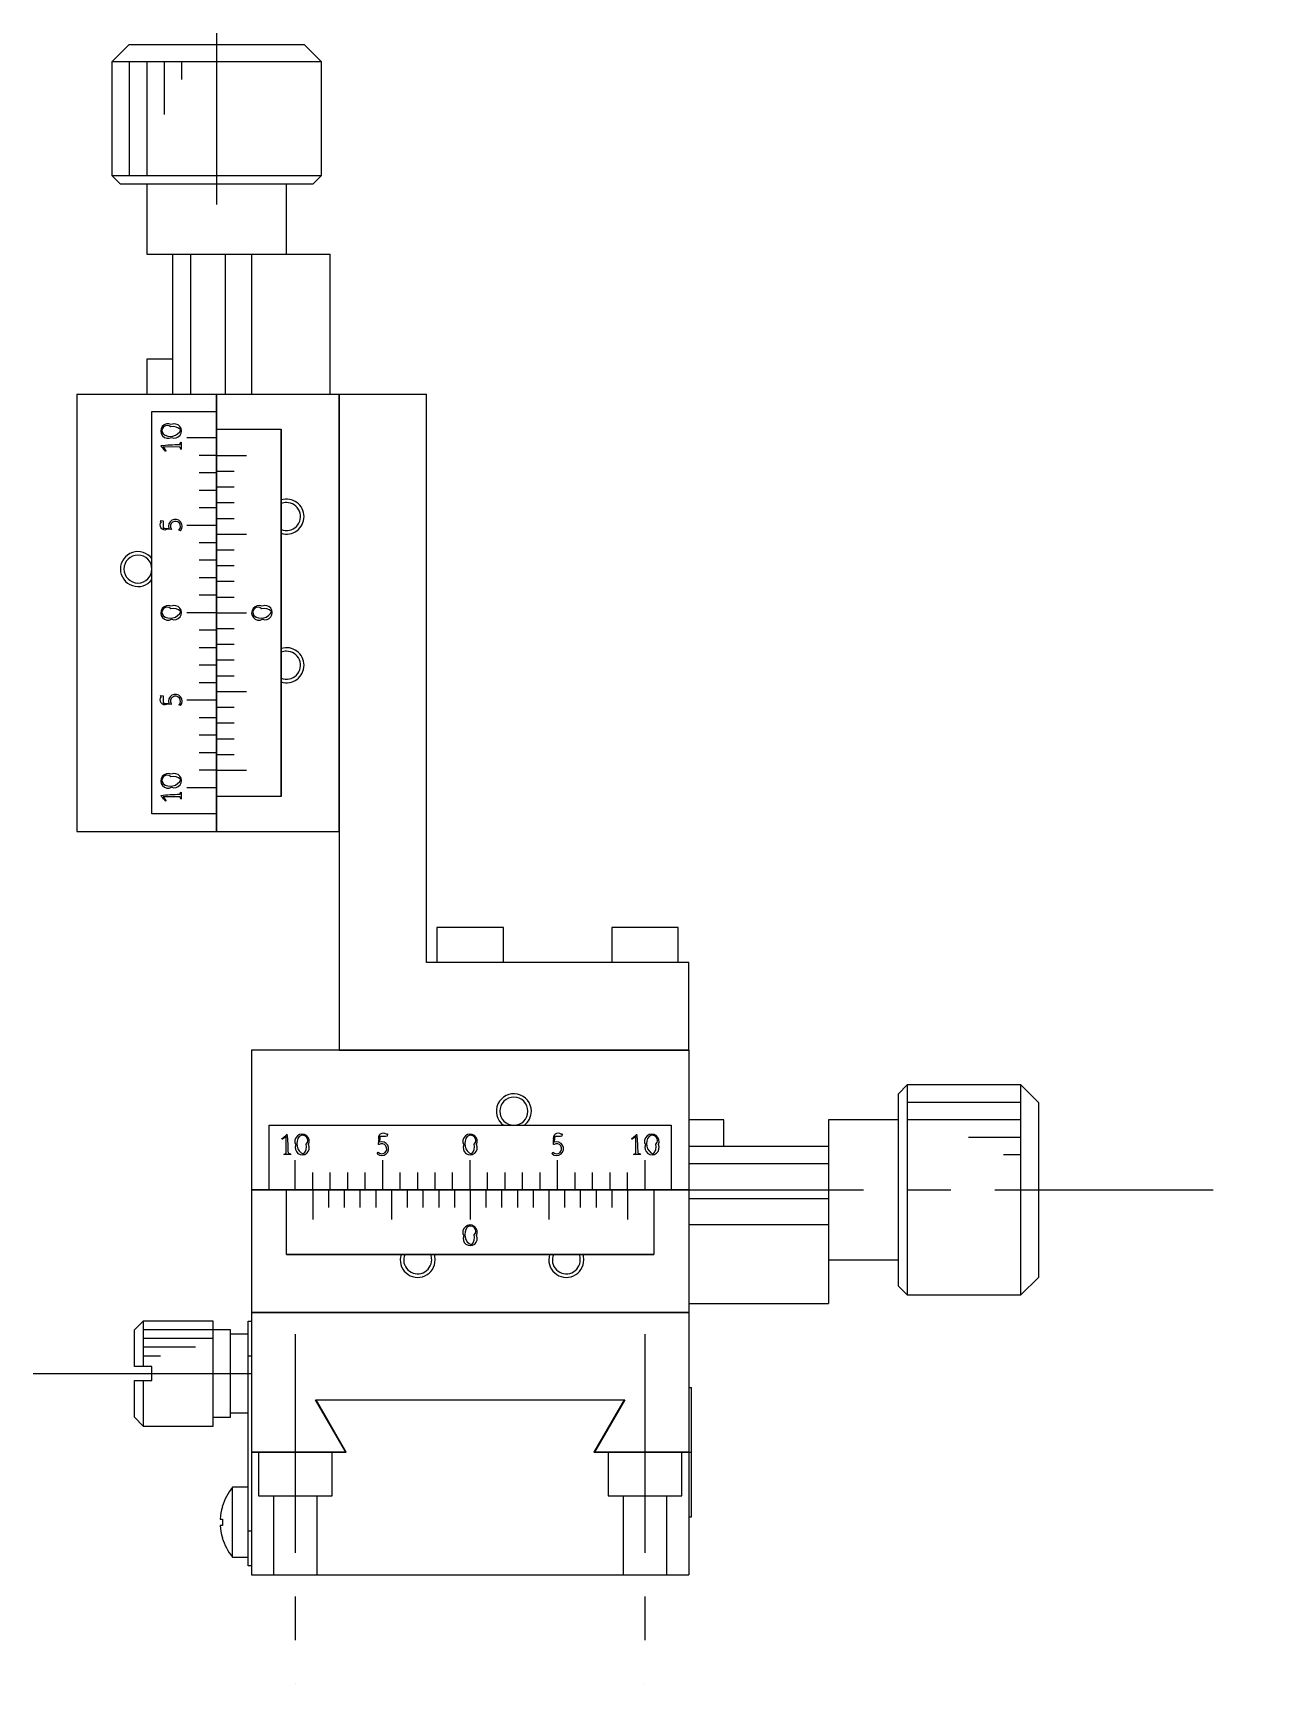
# Model space of a CAD drawing. Extents: x -9 to 400, y 1 to 282.
# Drawn here: x 165.5 to 235.5, y 17.5 to 111.9 of the extents above; entities that cross this region are included whole.
import ezdxf

# ---------------------------------------------------------------- set-up
doc = ezdxf.new("R2010")
doc.units = 0
doc.header["$LTSCALE"] = 10
doc.linetypes.add('CENTER', pattern=[2, 1.25, -0.25, 0.25, -0.25])
doc.linetypes.add('DASHED', pattern=[3.5, 2, -1.5])
doc.layers.get('0').update_dxf_attribs({"linetype": 'CONTINUOUS'})
doc.layers.add('CENTER', color=1, linetype='CENTER')

msp = doc.modelspace()

# ---------------------------------------------------------------- linework, layer by layer
at = {"color": 7, "linetype": 'CONTINUOUS'}
for p, q in [((170.98024, 111.278924), (169.98024, 110.278924)), ((170.98024, 111.278924), (180.98024, 111.278924)), ((181.98024, 110.278924), (180.98024, 111.278924)), ((181.98024, 110.278924), (169.98024, 110.278924)), ((169.98024, 110.278924), (169.98024, 103.778924)), ((181.98024, 103.778924), (181.98024, 110.278924)), ((169.98024, 103.778924), (181.98024, 103.778924)), ((169.98024, 103.778924), (170.48024, 103.278924)), ((181.48024, 103.278924), (170.48024, 103.278924)), ((171.98024, 103.278924), (171.98024, 99.278924)), ((179.98024, 99.278924), (179.98024, 103.278924)), ((181.48024, 103.278924), (181.98024, 103.778924)), ((171.98024, 99.278924), (173.480241, 99.278924)), ((173.480241, 91.278924), (173.480241, 99.278924)), ((173.480241, 99.278924), (174.480241, 99.278924)), ((174.480241, 99.278924), (174.480241, 91.278924)), ((174.480241, 99.278924), (176.48024, 99.278924)), ((176.48024, 91.278924), (176.48024, 99.278924)), ((176.48024, 99.278924), (177.98024, 99.278924)), ((177.98024, 99.278924), (177.98024, 91.278924)), ((177.98024, 99.278924), (182.480241, 99.278924)), ((182.480241, 91.278924), (182.480241, 99.278924)), ((173.480241, 93.278924), (171.98024, 93.278924)), ((171.98024, 93.278924), (171.98024, 91.278924)), ((167.980239, 91.278923), (167.980239, 66.278923)), ((167.980239, 91.278923), (175.980239, 91.278923)), ((175.980239, 90.278923), (175.980239, 91.278924)), ((175.980239, 91.278924), (182.980239, 91.278924)), ((175.980239, 91.278923), (175.980239, 90.278923)), ((182.980239, 66.278923), (182.980239, 91.278924)), ((182.980239, 91.278924), (182.980239, 66.278923)), ((182.980239, 91.278924), (187.980239, 91.278924)), ((187.980239, 58.778924), (187.980239, 91.278924)), ((172.280239, 67.278923), (172.280239, 90.278923)), ((172.280239, 90.278923), (175.980239, 90.278923)), ((175.980239, 89.288923), (175.980239, 90.278923)), ((175.980239, 90.278923), (175.980239, 89.288923)), ((175.980239, 89.288923), (175.980239, 89.278923)), ((175.980239, 88.788923), (175.980239, 89.278923)), ((175.980239, 89.278923), (179.680239, 89.278923)), ((175.980239, 89.278923), (175.980239, 88.778923)), ((175.980239, 88.778923), (175.980239, 88.788923)), ((175.980239, 88.768923), (175.980239, 88.778923)), ((175.980239, 88.778923), (175.980239, 87.788923)), ((175.980239, 87.788923), (175.980239, 88.768923)), ((179.680239, 89.278923), (179.680239, 68.278923)), ((179.680239, 85.232863), (179.680239, 89.278923)), ((172.805332, 88.304166), (172.790993, 88.320969)), ((172.837595, 88.271679), (172.805332, 88.304166)), ((172.886585, 88.219636), (172.837595, 88.271679)), ((172.951105, 88.144166), (172.886585, 88.219636)), ((173.878969, 88.247482), (172.929903, 88.262717)), ((172.929903, 88.262717), (173.03879, 88.105211)), ((172.985916, 88.101607), (172.951105, 88.144166)), ((173.000119, 88.082758), (172.985916, 88.101607)), ((173.02292, 88.043829), (173.000119, 88.082758)), ((173.038177, 88.022389), (173.02292, 88.043829)), ((173.044574, 88.017796), (173.038177, 88.022389)), ((173.03879, 88.105211), (173.075086, 88.039565)), ((173.052681, 88.016264), (173.044574, 88.017796)), ((173.059962, 88.018281), (173.052681, 88.016264)), ((173.067468, 88.02433), (173.059962, 88.018281)), ((173.073181, 88.032172), (173.067468, 88.02433)), ((173.075086, 88.039565), (173.073181, 88.032172)), ((173.873488, 88.383794), (173.910695, 88.50827)), ((173.95156, 88.11843), (173.878969, 88.247482)), ((173.910695, 88.50827), (173.95156, 88.528886)), ((173.95156, 88.528886), (173.95156, 88.11843)), ((175.980239, 87.778923), (175.980239, 87.788923)), ((175.980239, 87.788923), (175.980239, 87.778923)), ((175.980239, 87.768923), (175.980239, 87.778923)), ((175.980239, 87.778923), (175.980239, 87.768923)), ((175.980239, 86.878923), (175.980239, 87.768923)), ((175.980239, 87.768923), (175.980239, 86.888923)), ((175.980239, 86.888923), (175.980239, 86.878923)), ((175.980239, 86.788923), (175.980239, 86.878923)), ((175.980239, 86.878923), (175.980239, 86.868923)), ((175.980239, 86.868923), (175.980239, 86.778923)), ((175.980239, 86.778923), (175.980239, 86.788923)), ((175.980239, 86.768923), (175.980239, 86.778923)), ((175.980239, 86.778923), (175.980239, 85.988923)), ((175.980239, 85.978923), (175.980239, 86.768923)), ((175.980239, 85.988923), (175.980239, 85.978923)), ((175.980239, 85.788923), (175.980239, 85.978923)), ((175.980239, 85.978923), (175.980239, 85.968923)), ((175.980239, 85.968923), (175.980239, 85.778923)), ((175.980239, 85.778923), (175.980239, 85.788923)), ((175.980239, 85.768923), (175.980239, 85.778923)), ((175.980239, 85.778923), (175.980239, 85.088923)), ((175.980239, 85.078923), (175.980239, 85.768923)), ((175.980239, 85.088923), (175.980239, 85.078923)), ((175.980239, 84.788923), (175.980239, 85.078923)), ((175.980239, 85.078923), (175.980239, 85.068923)), ((175.980239, 85.068923), (175.980239, 84.778923)), ((179.680239, 85.020544), (179.680239, 85.232863)), ((179.680239, 83.537304), (179.680239, 85.020544)), ((172.780239, 84.044196), (172.790993, 84.046884)), ((172.780239, 84.044196), (172.790993, 84.046884)), ((172.801747, 83.985943), (172.780239, 84.044196)), ((172.790993, 84.046884), (172.915563, 84.027168)), ((172.915563, 84.027168), (172.921613, 83.936807)), ((175.980239, 84.778923), (175.980239, 84.788923)), ((175.980239, 84.768923), (175.980239, 84.778923)), ((175.980239, 84.778923), (175.980239, 84.188923)), ((175.980239, 84.178923), (175.980239, 84.768923)), ((175.980239, 84.188923), (175.980239, 84.178923)), ((175.980239, 83.788923), (175.980239, 84.178923)), ((175.980239, 84.178923), (175.980239, 84.168923)), ((175.980239, 84.168923), (175.980239, 83.778923)), ((172.919543, 83.74716), (172.919148, 83.736228)), ((172.919148, 83.736228), (172.920268, 83.652556)), ((172.920728, 83.769259), (172.919543, 83.74716)), ((172.920268, 83.652556), (172.923626, 83.619315)), ((172.922904, 83.818782), (172.920728, 83.769259)), ((172.921613, 83.936807), (172.923629, 83.86563)), ((172.923629, 83.86563), (172.922904, 83.818782)), ((172.923626, 83.619315), (172.926851, 83.616343)), ((172.926851, 83.616343), (172.932543, 83.614566)), ((172.932543, 83.614566), (173.019489, 83.607504)), ((173.019489, 83.607504), (173.251635, 83.591213)), ((173.165573, 83.553573), (173.122584, 83.551361)), ((173.389649, 83.537848), (173.165573, 83.553573)), ((173.382479, 83.578176), (173.392337, 83.549498)), ((173.392337, 83.549498), (173.389649, 83.537848)), ((173.919615, 83.470212), (173.821613, 83.511858)), ((175.980239, 83.778923), (175.980239, 83.788923)), ((175.980239, 83.768923), (175.980239, 83.778923)), ((175.980239, 83.778923), (175.980239, 83.288923)), ((175.980239, 83.278923), (175.980239, 83.768923)), ((175.980239, 83.288923), (175.980239, 83.278923)), ((175.980239, 82.788923), (175.980239, 83.278923)), ((175.980239, 83.278923), (175.980239, 83.268923)), ((175.980239, 83.268923), (175.980239, 82.778923)), ((179.680239, 83.324985), (179.680239, 83.537304)), ((179.680239, 76.732863), (179.680239, 83.324985)), ((175.980239, 82.778923), (175.980239, 82.788923)), ((175.980239, 82.768923), (175.980239, 82.778923)), ((175.980239, 82.778923), (175.980239, 82.388923)), ((175.980239, 82.378923), (175.980239, 82.768923)), ((175.980239, 82.388923), (175.980239, 82.378923)), ((175.980239, 81.788923), (175.980239, 82.378923)), ((175.980239, 82.378923), (175.980239, 82.368923)), ((175.980239, 82.368923), (175.980239, 81.778923)), ((175.980239, 81.778923), (175.980239, 81.788923)), ((175.980239, 81.768923), (175.980239, 81.778923)), ((175.980239, 81.778923), (175.980239, 81.488923)), ((175.980239, 81.478923), (175.980239, 81.768923)), ((175.980239, 81.488923), (175.980239, 81.478923)), ((175.980239, 80.788923), (175.980239, 81.478923)), ((175.980239, 81.478923), (175.980239, 81.468923)), ((175.980239, 81.468923), (175.980239, 80.778923)), ((175.980239, 80.778923), (175.980239, 80.788923)), ((175.980239, 80.768923), (175.980239, 80.778923)), ((175.980239, 80.778923), (175.980239, 80.588923)), ((175.980239, 80.578923), (175.980239, 80.768923)), ((175.980239, 80.588923), (175.980239, 80.578923)), ((175.980239, 79.788923), (175.980239, 80.578923)), ((175.980239, 80.578923), (175.980239, 80.568923)), ((175.980239, 80.568923), (175.980239, 79.778923)), ((175.980239, 79.778923), (175.980239, 79.788923)), ((175.980239, 79.768923), (175.980239, 79.778923)), ((175.980239, 79.778923), (175.980239, 79.688923)), ((175.980239, 79.678923), (175.980239, 79.768923)), ((175.980239, 79.688923), (175.980239, 79.678923)), ((175.980239, 78.788923), (175.980239, 79.678923)), ((175.980239, 79.678923), (175.980239, 79.668923)), ((175.980239, 79.668923), (175.980239, 78.788923)), ((175.980239, 78.778923), (175.980239, 78.788923)), ((175.980239, 78.788923), (175.980239, 78.778923)), ((175.980239, 78.768923), (175.980239, 78.778923)), ((175.980239, 78.778923), (175.980239, 78.768923)), ((175.980239, 77.878923), (175.980239, 78.768923)), ((175.980239, 78.768923), (175.980239, 77.888923)), ((175.980239, 77.888923), (175.980239, 77.878923)), ((175.980239, 77.788923), (175.980239, 77.878923)), ((175.980239, 77.878923), (175.980239, 77.868923)), ((175.980239, 77.868923), (175.980239, 77.778923)), ((175.980239, 77.778923), (175.980239, 77.788923)), ((175.980239, 77.768923), (175.980239, 77.778923)), ((175.980239, 77.778923), (175.980239, 76.988923)), ((175.980239, 76.978923), (175.980239, 77.768923)), ((175.980239, 76.988923), (175.980239, 76.978923)), ((175.980239, 76.788923), (175.980239, 76.978923)), ((175.980239, 76.978923), (175.980239, 76.968923)), ((175.980239, 76.968923), (175.980239, 76.778923)), ((175.980239, 76.778923), (175.980239, 76.788923)), ((175.980239, 76.768923), (175.980239, 76.778923)), ((175.980239, 76.778923), (175.980239, 76.088923)), ((175.980239, 76.078923), (175.980239, 76.768923)), ((179.680239, 76.520544), (179.680239, 76.732863)), ((179.680239, 75.037304), (179.680239, 76.520544)), ((175.980239, 76.088923), (175.980239, 76.078923)), ((175.980239, 75.788923), (175.980239, 76.078923)), ((175.980239, 76.078923), (175.980239, 76.068923)), ((175.980239, 76.068923), (175.980239, 75.778923)), ((175.980239, 75.778923), (175.980239, 75.788923)), ((175.980239, 75.768923), (175.980239, 75.778923)), ((175.980239, 75.778923), (175.980239, 75.188923)), ((175.980239, 75.178923), (175.980239, 75.768923)), ((175.980239, 75.188923), (175.980239, 75.178923)), ((175.980239, 74.788923), (175.980239, 75.178923)), ((175.980239, 75.178923), (175.980239, 75.168923)), ((175.980239, 75.168923), (175.980239, 74.778923)), ((175.980239, 74.778923), (175.980239, 74.788923)), ((175.980239, 74.768923), (175.980239, 74.778923)), ((175.980239, 74.778923), (175.980239, 74.288923)), ((175.980239, 74.278923), (175.980239, 74.768923)), ((179.680239, 74.824985), (179.680239, 75.037304)), ((179.680239, 68.278923), (179.680239, 74.824985)), ((172.780239, 74.044196), (172.790993, 74.046884)), ((172.780239, 74.044196), (172.790993, 74.046884)), ((172.801747, 73.985943), (172.780239, 74.044196)), ((172.790993, 74.046884), (172.915563, 74.027168)), ((172.915563, 74.027168), (172.921613, 73.936807)), ((172.919543, 73.74716), (172.919148, 73.736228)), ((172.919148, 73.736228), (172.920268, 73.652556)), ((172.920728, 73.769259), (172.919543, 73.74716)), ((172.920268, 73.652556), (172.923626, 73.619315)), ((172.922904, 73.818782), (172.920728, 73.769259)), ((172.921613, 73.936807), (172.923629, 73.86563)), ((172.923629, 73.86563), (172.922904, 73.818782)), ((175.980239, 74.288923), (175.980239, 74.278923)), ((175.980239, 73.788923), (175.980239, 74.278923)), ((175.980239, 74.278923), (175.980239, 74.268923)), ((175.980239, 74.268923), (175.980239, 73.778923)), ((175.980239, 73.778923), (175.980239, 73.788923)), ((175.980239, 73.768923), (175.980239, 73.778923)), ((175.980239, 73.778923), (175.980239, 73.388923)), ((175.980239, 73.378923), (175.980239, 73.768923)), ((172.923626, 73.619315), (172.926851, 73.616343)), ((172.926851, 73.616343), (172.932543, 73.614566)), ((172.932543, 73.614566), (173.019489, 73.607504)), ((173.019489, 73.607504), (173.251635, 73.591213)), ((173.165573, 73.553573), (173.122584, 73.551361)), ((173.389649, 73.537848), (173.165573, 73.553573)), ((173.382479, 73.578176), (173.392337, 73.549498)), ((173.392337, 73.549498), (173.389649, 73.537848)), ((173.919615, 73.470212), (173.821613, 73.511858)), ((175.980239, 73.388923), (175.980239, 73.378923)), ((175.980239, 72.788923), (175.980239, 73.378923)), ((175.980239, 73.378923), (175.980239, 73.368923)), ((175.980239, 73.368923), (175.980239, 72.778923)), ((175.980239, 72.778923), (175.980239, 72.788923)), ((175.980239, 72.768923), (175.980239, 72.778923)), ((175.980239, 72.778923), (175.980239, 72.488923)), ((175.980239, 72.478923), (175.980239, 72.768923)), ((175.980239, 72.488923), (175.980239, 72.478923)), ((175.980239, 71.788923), (175.980239, 72.478923)), ((175.980239, 72.478923), (175.980239, 72.468923)), ((175.980239, 72.468923), (175.980239, 71.778923)), ((175.980239, 71.778923), (175.980239, 71.788923)), ((175.980239, 71.768923), (175.980239, 71.778923)), ((175.980239, 71.778923), (175.980239, 71.588923)), ((175.980239, 71.578923), (175.980239, 71.768923)), ((175.980239, 71.588923), (175.980239, 71.578923)), ((175.980239, 70.788923), (175.980239, 71.578923)), ((175.980239, 71.578923), (175.980239, 71.568923)), ((175.980239, 71.568923), (175.980239, 70.778923)), ((175.980239, 70.778923), (175.980239, 70.788923)), ((175.980239, 70.768923), (175.980239, 70.778923)), ((175.980239, 70.778923), (175.980239, 70.688923)), ((175.980239, 70.678923), (175.980239, 70.768923)), ((175.980239, 70.688923), (175.980239, 70.678923)), ((175.980239, 69.788923), (175.980239, 70.678923)), ((175.980239, 70.678923), (175.980239, 70.668923)), ((175.980239, 70.668923), (175.980239, 69.788923)), ((175.980239, 69.778923), (175.980239, 69.788923)), ((175.980239, 69.788923), (175.980239, 69.778923)), ((175.980239, 69.768923), (175.980239, 69.778923)), ((175.980239, 69.778923), (175.980239, 69.768923)), ((175.980239, 68.788923), (175.980239, 69.768923)), ((175.980239, 69.768923), (175.980239, 68.778923)), ((172.805332, 68.304166), (172.790993, 68.320969)), ((172.837595, 68.271679), (172.805332, 68.304166)), ((172.886585, 68.219636), (172.837595, 68.271679)), ((172.951105, 68.144166), (172.886585, 68.219636)), ((173.878969, 68.247482), (172.929903, 68.262717)), ((172.929903, 68.262717), (173.03879, 68.105211)), ((172.985916, 68.101607), (172.951105, 68.144166)), ((173.000119, 68.082758), (172.985916, 68.101607)), ((173.02292, 68.043829), (173.000119, 68.082758)), ((173.038177, 68.022389), (173.02292, 68.043829)), ((173.044574, 68.017796), (173.038177, 68.022389)), ((173.03879, 68.105211), (173.075086, 68.039565)), ((173.052681, 68.016264), (173.044574, 68.017796)), ((173.059962, 68.018281), (173.052681, 68.016264)), ((173.067468, 68.02433), (173.059962, 68.018281)), ((173.073181, 68.032172), (173.067468, 68.02433)), ((173.075086, 68.039565), (173.073181, 68.032172)), ((173.873488, 68.383794), (173.910695, 68.50827)), ((173.95156, 68.11843), (173.878969, 68.247482)), ((173.910695, 68.50827), (173.95156, 68.528886)), ((173.95156, 68.528886), (173.95156, 68.11843)), ((175.980239, 68.778923), (175.980239, 68.788923)), ((175.980239, 68.768923), (175.980239, 68.778923)), ((175.980239, 68.778923), (175.980239, 68.278923)), ((175.980239, 68.278923), (175.980239, 68.768923)), ((179.680239, 68.278923), (175.980239, 68.278923)), ((175.980239, 68.278923), (175.980239, 68.268923)), ((175.980239, 67.278923), (175.980239, 68.268923)), ((175.980239, 68.268923), (175.980239, 67.278923)), ((175.980239, 67.278923), (172.280239, 67.278923)), ((175.980239, 67.278923), (175.980239, 66.278923)), ((175.980239, 66.278923), (175.980239, 67.278923)), ((167.980239, 66.278923), (175.980239, 66.278923)), ((175.980239, 66.278923), (182.980239, 66.278923)), ((182.980239, 66.278923), (182.980239, 53.778924)), ((192.380239, 60.778924), (188.580239, 60.778924)), ((188.580239, 60.778924), (188.580239, 58.778924)), ((192.380239, 58.778924), (192.380239, 60.778924)), ((202.380239, 60.778924), (198.580239, 60.778924)), ((198.580239, 60.778924), (198.580239, 58.778924)), ((202.380239, 58.778924), (202.380239, 60.778924)), ((202.980239, 58.778924), (187.980239, 58.778924)), ((202.980239, 53.778924), (202.980239, 58.778924)), ((177.980239, 53.778924), (177.980239, 45.778924)), ((182.980239, 53.778924), (177.980239, 53.778924)), ((182.980239, 53.778924), (202.980239, 53.778924)), ((202.980239, 53.778924), (182.980239, 53.778924)), ((202.980239, 53.778924), (202.980239, 45.778924)), ((215.48024, 51.778923), (214.98024, 51.278923)), ((214.98024, 40.278923), (214.98024, 51.278923)), ((215.48024, 51.778923), (215.48024, 39.778923)), ((221.98024, 51.778923), (215.48024, 51.778923)), ((221.98024, 39.778923), (221.98024, 51.778923)), ((222.98024, 50.778923), (221.98024, 51.778923)), ((222.98024, 50.778923), (222.98024, 40.778923)), ((178.980239, 45.778924), (178.980239, 49.478924)), ((178.980239, 49.478924), (201.980239, 49.478924)), ((201.980239, 49.478924), (201.980239, 45.778924)), ((204.98024, 49.778923), (202.98024, 49.778923)), ((204.98024, 48.278922), (204.98024, 49.778923)), ((210.98024, 49.778923), (210.98024, 48.278922)), ((214.98024, 49.778923), (210.98024, 49.778923)), ((179.71758, 48.706482), (179.719111, 48.714589)), ((179.719596, 48.6992), (179.71758, 48.706482)), ((179.719111, 48.714589), (179.723705, 48.720985)), ((179.725646, 48.691695), (179.719596, 48.6992)), ((179.723705, 48.720985), (179.745144, 48.736243)), ((179.733487, 48.685982), (179.725646, 48.691695)), ((179.740881, 48.684077), (179.733487, 48.685982)), ((179.806527, 48.720373), (179.740881, 48.684077)), ((179.745144, 48.736243), (179.784073, 48.759043)), ((179.784073, 48.759043), (179.802922, 48.773246)), ((179.802922, 48.773246), (179.845482, 48.808058)), ((179.964032, 48.82926), (179.806527, 48.720373)), ((179.845482, 48.808058), (179.920952, 48.872578)), ((179.920952, 48.872578), (179.972994, 48.921568)), ((179.948797, 47.880194), (179.964032, 48.82926)), ((179.972994, 48.921568), (180.005481, 48.953831)), ((180.005481, 48.953831), (180.022285, 48.96817)), ((185.239163, 48.369514), (185.254889, 48.59359)), ((185.250814, 48.366826), (185.239163, 48.369514)), ((185.279492, 48.376684), (185.250814, 48.366826)), ((185.254889, 48.59359), (185.252676, 48.636579)), ((185.30882, 48.739674), (185.292529, 48.507528)), ((185.315881, 48.82662), (185.30882, 48.739674)), ((185.317659, 48.832312), (185.315881, 48.82662)), ((185.320631, 48.835537), (185.317659, 48.832312)), ((185.353872, 48.838895), (185.320631, 48.835537)), ((185.437543, 48.840015), (185.353872, 48.838895)), ((185.448476, 48.83962), (185.437543, 48.840015)), ((185.470575, 48.838435), (185.448476, 48.83962)), ((185.520098, 48.836259), (185.470575, 48.838435)), ((185.566945, 48.835534), (185.520098, 48.836259)), ((185.638122, 48.83755), (185.566945, 48.835534)), ((185.728484, 48.843599), (185.638122, 48.83755)), ((185.687259, 48.957416), (185.745511, 48.978924)), ((185.7482, 48.96817), (185.728484, 48.843599)), ((185.745511, 48.978924), (185.7482, 48.96817)), ((185.745511, 48.978924), (185.7482, 48.96817)), ((195.239163, 48.369514), (195.254889, 48.59359)), ((195.250814, 48.366826), (195.239163, 48.369514)), ((195.279492, 48.376684), (195.250814, 48.366826)), ((195.254889, 48.59359), (195.252676, 48.636579)), ((195.30882, 48.739674), (195.292529, 48.507528)), ((195.315881, 48.82662), (195.30882, 48.739674)), ((195.317659, 48.832312), (195.315881, 48.82662)), ((195.320631, 48.835537), (195.317659, 48.832312)), ((195.353872, 48.838895), (195.320631, 48.835537)), ((195.437543, 48.840015), (195.353872, 48.838895)), ((195.448476, 48.83962), (195.437543, 48.840015)), ((195.470575, 48.838435), (195.448476, 48.83962)), ((195.520098, 48.836259), (195.470575, 48.838435)), ((195.566945, 48.835534), (195.520098, 48.836259)), ((195.638122, 48.83755), (195.566945, 48.835534)), ((195.728484, 48.843599), (195.638122, 48.83755)), ((195.687259, 48.957416), (195.745511, 48.978924)), ((195.7482, 48.96817), (195.728484, 48.843599)), ((195.745511, 48.978924), (195.7482, 48.96817)), ((195.745511, 48.978924), (195.7482, 48.96817)), ((199.71758, 48.706482), (199.719111, 48.714589)), ((199.719596, 48.6992), (199.71758, 48.706482)), ((199.719111, 48.714589), (199.723705, 48.720985)), ((199.725646, 48.691695), (199.719596, 48.6992)), ((199.723705, 48.720985), (199.745144, 48.736243)), ((199.733487, 48.685982), (199.725646, 48.691695)), ((199.740881, 48.684077), (199.733487, 48.685982)), ((199.806527, 48.720373), (199.740881, 48.684077)), ((199.745144, 48.736243), (199.784073, 48.759043)), ((199.784073, 48.759043), (199.802922, 48.773246)), ((199.802922, 48.773246), (199.845482, 48.808058)), ((199.964032, 48.82926), (199.806527, 48.720373)), ((199.845482, 48.808058), (199.920952, 48.872578)), ((199.920952, 48.872578), (199.972994, 48.921568)), ((199.948797, 47.880194), (199.964032, 48.82926)), ((199.972994, 48.921568), (200.005481, 48.953831)), ((200.005481, 48.953831), (200.022285, 48.96817)), ((202.98024, 48.278922), (210.98024, 48.278922)), ((210.98024, 48.278922), (210.98024, 47.278922)), ((179.819746, 47.807602), (179.948797, 47.880194)), ((180.230201, 47.807602), (179.819746, 47.807602)), ((180.085109, 47.885675), (180.209586, 47.848468)), ((180.209586, 47.848468), (180.230201, 47.807602)), ((185.171527, 47.839548), (185.213174, 47.93755)), ((195.171527, 47.839548), (195.213174, 47.93755)), ((199.819746, 47.807602), (199.948797, 47.880194)), ((200.230201, 47.807602), (199.819746, 47.807602)), ((200.085109, 47.885675), (200.209586, 47.848468)), ((200.209586, 47.848468), (200.230201, 47.807602)), ((210.98024, 47.278922), (202.98024, 47.278922)), ((210.98024, 47.278922), (210.98024, 45.278923)), ((178.980239, 45.778924), (177.980239, 45.778924)), ((177.980239, 45.778924), (177.980239, 38.778924)), ((177.980239, 45.778924), (178.980239, 45.778924)), ((178.980239, 45.778924), (179.970239, 45.778924)), ((179.970239, 45.778924), (178.980239, 45.778924)), ((179.980239, 45.778924), (179.970239, 45.778924)), ((179.980239, 42.078924), (179.980239, 45.778924)), ((179.980239, 45.778924), (180.470239, 45.778924)), ((180.480239, 45.778924), (179.980239, 45.778924)), ((180.470239, 45.778924), (180.480239, 45.778924)), ((180.480239, 45.778924), (180.490239, 45.778924)), ((181.470239, 45.778924), (180.480239, 45.778924)), ((180.490239, 45.778924), (181.470239, 45.778924)), ((181.470239, 45.778924), (181.480239, 45.778924)), ((181.480239, 45.778924), (181.470239, 45.778924)), ((181.480239, 45.778924), (181.490239, 45.778924)), ((181.490239, 45.778924), (181.480239, 45.778924)), ((181.490239, 45.778924), (182.380239, 45.778924)), ((182.370239, 45.778924), (181.490239, 45.778924)), ((182.380239, 45.778924), (182.370239, 45.778924)), ((182.380239, 45.778924), (182.470239, 45.778924)), ((182.390239, 45.778924), (182.380239, 45.778924)), ((182.480239, 45.778924), (182.390239, 45.778924)), ((182.470239, 45.778924), (182.480239, 45.778924)), ((182.480239, 45.778924), (182.490239, 45.778924)), ((183.270239, 45.778924), (182.480239, 45.778924)), ((182.490239, 45.778924), (183.280239, 45.778924)), ((183.280239, 45.778924), (183.270239, 45.778924)), ((183.280239, 45.778924), (183.470239, 45.778924)), ((183.290239, 45.778924), (183.280239, 45.778924)), ((183.480239, 45.778924), (183.290239, 45.778924)), ((183.470239, 45.778924), (183.480239, 45.778924)), ((183.480239, 45.778924), (183.490239, 45.778924)), ((184.170239, 45.778924), (183.480239, 45.778924)), ((183.490239, 45.778924), (184.180239, 45.778924)), ((184.180239, 45.778924), (184.170239, 45.778924)), ((184.180239, 45.778924), (184.470239, 45.778924)), ((184.190239, 45.778924), (184.180239, 45.778924)), ((184.480239, 45.778924), (184.190239, 45.778924)), ((184.470239, 45.778924), (184.480239, 45.778924)), ((184.480239, 45.778924), (184.490239, 45.778924)), ((185.070239, 45.778924), (184.480239, 45.778924)), ((184.490239, 45.778924), (185.080239, 45.778924)), ((185.080239, 45.778924), (185.070239, 45.778924)), ((185.080239, 45.778924), (185.470239, 45.778924)), ((185.090239, 45.778924), (185.080239, 45.778924)), ((185.480239, 45.778924), (185.090239, 45.778924)), ((185.470239, 45.778924), (185.480239, 45.778924)), ((185.480239, 45.778924), (185.490239, 45.778924)), ((185.970239, 45.778924), (185.480239, 45.778924)), ((185.490239, 45.778924), (185.980239, 45.778924)), ((185.980239, 45.778924), (185.970239, 45.778924)), ((185.980239, 45.778924), (186.470239, 45.778924)), ((185.990239, 45.778924), (185.980239, 45.778924)), ((186.480239, 45.778924), (185.990239, 45.778924)), ((186.470239, 45.778924), (186.480239, 45.778924)), ((186.480239, 45.778924), (186.490239, 45.778924)), ((186.870239, 45.778924), (186.480239, 45.778924)), ((186.490239, 45.778924), (186.880239, 45.778924)), ((186.880239, 45.778924), (186.870239, 45.778924)), ((186.880239, 45.778924), (187.470239, 45.778924)), ((186.890239, 45.778924), (186.880239, 45.778924)), ((187.480239, 45.778924), (186.890239, 45.778924)), ((187.470239, 45.778924), (187.480239, 45.778924)), ((187.480239, 45.778924), (187.490239, 45.778924)), ((187.770239, 45.778924), (187.480239, 45.778924)), ((187.490239, 45.778924), (187.780239, 45.778924)), ((187.780239, 45.778924), (187.770239, 45.778924)), ((187.780239, 45.778924), (188.470239, 45.778924)), ((187.790239, 45.778924), (187.780239, 45.778924)), ((188.480239, 45.778924), (187.790239, 45.778924)), ((188.470239, 45.778924), (188.480239, 45.778924)), ((188.480239, 45.778924), (188.490239, 45.778924)), ((188.670239, 45.778924), (188.480239, 45.778924)), ((188.490239, 45.778924), (188.680239, 45.778924)), ((188.680239, 45.778924), (188.670239, 45.778924)), ((188.680239, 45.778924), (189.470239, 45.778924)), ((188.690239, 45.778924), (188.680239, 45.778924)), ((189.480239, 45.778924), (188.690239, 45.778924)), ((189.470239, 45.778924), (189.480239, 45.778924)), ((189.480239, 45.778924), (189.490239, 45.778924)), ((189.570239, 45.778924), (189.480239, 45.778924)), ((189.490239, 45.778924), (189.580239, 45.778924)), ((189.580239, 45.778924), (189.570239, 45.778924)), ((189.580239, 45.778924), (190.470239, 45.778924)), ((189.590239, 45.778924), (189.580239, 45.778924)), ((190.470239, 45.778924), (189.590239, 45.778924)), ((190.470239, 45.778924), (190.480239, 45.778924)), ((190.480239, 45.778924), (190.470239, 45.778924)), ((190.480239, 45.778924), (190.490239, 45.778924)), ((190.490239, 45.778924), (190.480239, 45.778924)), ((190.490239, 45.778924), (191.380239, 45.778924)), ((191.370239, 45.778924), (190.490239, 45.778924)), ((191.380239, 45.778924), (191.370239, 45.778924)), ((191.380239, 45.778924), (191.470239, 45.778924)), ((191.390239, 45.778924), (191.380239, 45.778924)), ((191.480239, 45.778924), (191.390239, 45.778924)), ((191.470239, 45.778924), (191.480239, 45.778924)), ((191.480239, 45.778924), (191.490239, 45.778924)), ((192.270239, 45.778924), (191.480239, 45.778924)), ((191.490239, 45.778924), (192.280239, 45.778924)), ((192.280239, 45.778924), (192.270239, 45.778924)), ((192.280239, 45.778924), (192.470239, 45.778924)), ((192.290239, 45.778924), (192.280239, 45.778924)), ((192.480239, 45.778924), (192.290239, 45.778924)), ((192.470239, 45.778924), (192.480239, 45.778924)), ((192.480239, 45.778924), (192.490239, 45.778924)), ((193.170239, 45.778924), (192.480239, 45.778924)), ((192.490239, 45.778924), (193.180239, 45.778924)), ((193.180239, 45.778924), (193.170239, 45.778924)), ((193.180239, 45.778924), (193.470239, 45.778924)), ((193.190239, 45.778924), (193.180239, 45.778924)), ((193.480239, 45.778924), (193.190239, 45.778924)), ((193.470239, 45.778924), (193.480239, 45.778924)), ((193.480239, 45.778924), (193.490239, 45.778924)), ((194.070239, 45.778924), (193.480239, 45.778924)), ((193.490239, 45.778924), (194.080239, 45.778924)), ((194.080239, 45.778924), (194.070239, 45.778924)), ((194.080239, 45.778924), (194.470239, 45.778924)), ((194.090239, 45.778924), (194.080239, 45.778924)), ((194.480239, 45.778924), (194.090239, 45.778924)), ((194.470239, 45.778924), (194.480239, 45.778924)), ((194.480239, 45.778924), (194.490239, 45.778924)), ((194.970239, 45.778924), (194.480239, 45.778924)), ((194.490239, 45.778924), (194.980239, 45.778924)), ((194.980239, 45.778924), (194.970239, 45.778924)), ((194.980239, 45.778924), (195.470239, 45.778924)), ((194.990239, 45.778924), (194.980239, 45.778924)), ((195.480239, 45.778924), (194.990239, 45.778924)), ((195.470239, 45.778924), (195.480239, 45.778924)), ((195.480239, 45.778924), (195.490239, 45.778924)), ((195.870239, 45.778924), (195.480239, 45.778924)), ((195.490239, 45.778924), (195.880239, 45.778924)), ((195.880239, 45.778924), (195.870239, 45.778924)), ((195.880239, 45.778924), (196.470239, 45.778924)), ((195.890239, 45.778924), (195.880239, 45.778924)), ((196.480239, 45.778924), (195.890239, 45.778924)), ((196.470239, 45.778924), (196.480239, 45.778924)), ((196.480239, 45.778924), (196.490239, 45.778924)), ((196.770239, 45.778924), (196.480239, 45.778924)), ((196.490239, 45.778924), (196.780239, 45.778924)), ((196.780239, 45.778924), (196.770239, 45.778924)), ((196.780239, 45.778924), (197.470239, 45.778924)), ((196.790239, 45.778924), (196.780239, 45.778924)), ((197.480239, 45.778924), (196.790239, 45.778924)), ((197.470239, 45.778924), (197.480239, 45.778924)), ((197.480239, 45.778924), (197.490239, 45.778924)), ((197.670239, 45.778924), (197.480239, 45.778924)), ((197.490239, 45.778924), (197.680239, 45.778924)), ((197.680239, 45.778924), (197.670239, 45.778924)), ((197.680239, 45.778924), (198.470239, 45.778924)), ((197.690239, 45.778924), (197.680239, 45.778924)), ((198.480239, 45.778924), (197.690239, 45.778924)), ((198.470239, 45.778924), (198.480239, 45.778924)), ((198.480239, 45.778924), (198.490239, 45.778924)), ((198.570239, 45.778924), (198.480239, 45.778924)), ((198.490239, 45.778924), (198.580239, 45.778924)), ((198.580239, 45.778924), (198.570239, 45.778924)), ((198.580239, 45.778924), (199.470239, 45.778924)), ((198.590239, 45.778924), (198.580239, 45.778924)), ((199.470239, 45.778924), (198.590239, 45.778924)), ((199.470239, 45.778924), (199.480239, 45.778924)), ((199.480239, 45.778924), (199.470239, 45.778924)), ((199.480239, 45.778924), (199.490239, 45.778924)), ((199.490239, 45.778924), (199.480239, 45.778924)), ((199.490239, 45.778924), (200.470239, 45.778924)), ((200.480239, 45.778924), (199.490239, 45.778924)), ((200.470239, 45.778924), (200.480239, 45.778924)), ((200.480239, 45.778924), (200.490239, 45.778924)), ((200.980239, 45.778924), (200.480239, 45.778924)), ((200.490239, 45.778924), (200.980239, 45.778924)), ((200.980239, 45.778924), (200.980239, 42.078924)), ((200.990239, 45.778924), (200.980239, 45.778924)), ((200.990239, 45.778924), (201.980239, 45.778924)), ((201.980239, 45.778924), (200.990239, 45.778924)), ((202.980239, 45.778924), (201.980239, 45.778924)), ((201.980239, 45.778924), (202.98024, 45.778924)), ((202.98024, 45.778924), (202.98024, 38.778924)), ((202.98024, 45.278923), (210.98024, 45.278923)), ((210.98024, 45.278923), (210.98024, 43.778923)), ((210.98024, 43.778923), (202.98024, 43.778923)), ((210.98024, 43.778923), (210.98024, 39.278922)), ((200.980239, 42.078924), (179.980239, 42.078924)), ((179.980239, 42.078924), (186.5263, 42.078924)), ((186.5263, 42.078924), (186.73862, 42.078924)), ((186.73862, 42.078924), (188.221859, 42.078924)), ((188.221859, 42.078924), (188.434179, 42.078924)), ((188.434179, 42.078924), (195.0263, 42.078924)), ((195.0263, 42.078924), (195.23862, 42.078924)), ((195.23862, 42.078924), (196.721859, 42.078924)), ((196.721859, 42.078924), (196.934179, 42.078924)), ((196.934179, 42.078924), (200.980239, 42.078924)), ((210.98024, 41.778923), (214.98024, 41.778923)), ((221.98024, 39.778923), (222.98024, 40.778923)), ((214.98024, 40.278923), (215.48024, 39.778923)), ((215.48024, 39.778923), (221.98024, 39.778923)), ((177.980239, 38.778924), (202.98024, 38.778924)), ((177.98024, 38.778924), (177.98024, 30.778924)), ((202.98024, 38.778924), (177.98024, 38.778924)), ((202.98024, 39.278922), (210.98024, 39.278922)), ((202.98024, 38.778924), (202.98024, 30.778924)), ((171.780239, 38.278924), (171.280239, 37.778924)), ((171.280239, 35.678924), (171.280239, 37.778924)), ((171.780239, 38.278924), (171.780239, 35.678924)), ((175.780239, 38.278924), (171.780239, 38.278924)), ((175.780239, 32.278924), (175.780239, 38.278924)), ((176.780239, 37.778924), (175.780239, 37.778924)), ((176.780239, 32.778924), (176.780239, 37.778924)), ((177.78024, 38.278924), (177.98024, 38.278924)), ((177.78024, 36.278924), (177.78024, 38.278924)), ((177.780239, 37.528924), (176.780239, 37.528924)), ((177.78024, 26.278924), (177.78024, 36.278924)), ((171.780239, 35.678924), (171.280239, 35.678924)), ((172.280239, 35.678924), (171.780239, 35.678924)), ((172.280239, 34.878924), (172.280239, 35.678924)), ((171.280239, 32.778924), (171.280239, 34.878924)), ((171.280239, 34.878924), (171.780239, 34.878924)), ((171.780239, 34.878924), (171.780239, 32.278924)), ((171.780239, 34.878924), (172.280239, 34.878924)), ((202.98024, 34.478924), (203.13024, 34.478924)), ((203.13024, 30.778924), (203.13024, 34.478924)), ((181.638189, 33.778924), (181.667055, 33.778924)), ((183.37024, 30.778924), (181.638189, 33.778924)), ((181.667055, 33.778924), (199.293422, 33.778924)), ((183.399106, 30.778924), (181.667055, 33.778924)), ((181.667055, 33.778924), (199.293422, 33.778924)), ((199.293422, 33.778924), (197.561371, 30.778924)), ((199.32229, 33.778924), (197.59024, 30.778924)), ((199.293422, 33.778924), (199.32229, 33.778924)), ((171.280239, 32.778924), (171.780239, 32.278924)), ((171.780239, 32.278924), (175.780239, 32.278924)), ((175.780239, 32.778924), (176.780239, 32.778924)), ((176.780239, 33.028924), (177.780239, 33.028924)), ((177.980236, 30.778924), (177.980236, 23.778924)), ((177.980236, 30.778924), (183.37024, 30.778924)), ((183.37024, 30.778924), (177.98024, 30.778924)), ((183.37024, 30.778924), (183.399106, 30.778924)), ((197.561371, 30.778924), (197.59024, 30.778924)), ((202.98024, 30.778924), (197.59024, 30.778924)), ((197.59024, 30.778924), (202.980237, 30.778924)), ((202.980237, 30.778924), (202.980237, 23.778924)), ((202.98024, 30.778924), (203.13024, 30.778924)), ((203.13024, 27.078924), (203.13024, 30.778924)), ((176.882239, 24.778924), (176.882239, 28.778924)), ((177.780239, 28.778924), (176.882239, 28.778924)), ((176.306095, 27.66754), (176.310717, 27.665286)), ((176.19038, 26.958924), (176.310717, 26.958924)), ((176.310717, 26.598924), (176.19038, 26.598924)), ((176.310717, 26.958924), (176.310717, 26.598924)), ((202.98024, 27.078924), (203.13024, 27.078924)), ((176.310717, 25.892563), (176.306095, 25.890308)), ((177.78024, 24.278924), (177.78024, 26.278924)), ((176.882239, 24.778924), (177.780239, 24.778924)), ((177.98024, 24.278924), (177.78024, 24.278924)), ((177.980236, 23.778924), (202.980237, 23.778924))]:
    msp.add_line(p, q, dxfattribs=at)
at = {"color": 3, "linetype": 'CONTINUOUS'}
for p, q in [((170.98024, 110.278924), (170.98024, 103.778924)), ((171.98024, 110.278924), (171.98024, 103.778924)), ((172.98024, 110.278924), (172.98024, 107.278924)), ((173.98024, 110.278924), (173.98024, 109.278924)), ((174.980239, 88.778923), (174.280239, 88.778923)), ((175.980239, 88.778923), (174.980239, 88.778923)), ((175.980239, 87.778923), (174.980239, 87.778923)), ((175.980239, 87.778923), (176.980239, 87.778923)), ((175.980239, 86.878923), (176.980239, 86.878923)), ((176.980239, 87.778923), (177.680239, 87.778923)), ((175.980239, 86.778923), (174.980239, 86.778923)), ((175.980239, 85.978923), (176.980239, 85.978923)), ((175.980239, 85.778923), (174.980239, 85.778923)), ((175.980239, 85.078923), (176.980239, 85.078923)), ((175.980239, 84.778923), (174.980239, 84.778923)), ((175.980239, 84.178923), (176.980239, 84.178923)), ((174.980239, 83.778923), (174.280239, 83.778923)), ((175.980239, 83.778923), (174.980239, 83.778923)), ((175.980239, 83.278923), (176.980239, 83.278923)), ((176.980239, 83.278923), (177.680239, 83.278923)), ((175.980239, 82.778923), (174.980239, 82.778923)), ((175.980239, 82.378923), (176.980239, 82.378923)), ((175.980239, 81.778923), (174.980239, 81.778923)), ((175.980239, 81.478923), (176.980239, 81.478923)), ((175.980239, 80.778923), (174.980239, 80.778923)), ((175.980239, 80.578923), (176.980239, 80.578923)), ((175.980239, 79.778923), (174.980239, 79.778923)), ((175.980239, 79.678923), (176.980239, 79.678923)), ((174.980239, 78.778923), (174.280239, 78.778923)), ((175.980239, 78.778923), (174.980239, 78.778923)), ((175.980239, 78.778923), (176.980239, 78.778923)), ((176.980239, 78.778923), (177.680239, 78.778923)), ((175.980239, 77.778923), (174.980239, 77.778923)), ((175.980239, 77.878923), (176.980239, 77.878923)), ((175.980239, 76.778923), (174.980239, 76.778923)), ((175.980239, 76.978923), (176.980239, 76.978923)), ((175.980239, 75.778923), (174.980239, 75.778923)), ((175.980239, 76.078923), (176.980239, 76.078923)), ((175.980239, 74.778923), (174.980239, 74.778923)), ((175.980239, 75.178923), (176.980239, 75.178923)), ((174.980239, 73.778923), (174.280239, 73.778923)), ((175.980239, 73.778923), (174.980239, 73.778923)), ((175.980239, 74.278923), (176.980239, 74.278923)), ((176.980239, 74.278923), (177.680239, 74.278923)), ((175.980239, 72.778923), (174.980239, 72.778923)), ((175.980239, 73.378923), (176.980239, 73.378923)), ((175.980239, 71.778923), (174.980239, 71.778923)), ((175.980239, 72.478923), (176.980239, 72.478923)), ((175.980239, 71.578923), (176.980239, 71.578923)), ((175.980239, 70.778923), (174.980239, 70.778923)), ((175.980239, 70.678923), (176.980239, 70.678923)), ((175.980239, 69.778923), (174.980239, 69.778923)), ((175.980239, 69.778923), (176.980239, 69.778923)), ((176.980239, 69.778923), (177.680239, 69.778923)), ((174.980239, 68.778923), (174.280239, 68.778923)), ((175.980239, 68.778923), (174.980239, 68.778923)), ((221.98024, 50.778923), (215.48024, 50.778923)), ((221.98024, 49.778923), (215.48024, 49.778923)), ((221.98024, 48.778923), (218.98024, 48.778923)), ((180.480239, 46.778924), (180.480239, 47.478924)), ((185.480239, 46.778924), (185.480239, 47.478924)), ((190.480239, 46.778924), (190.480239, 47.478924)), ((195.480239, 46.778924), (195.480239, 47.478924)), ((200.480239, 46.778924), (200.480239, 47.478924)), ((221.98024, 47.778923), (220.98024, 47.778923)), ((180.480239, 45.778924), (180.480239, 46.778924)), ((181.480239, 45.778924), (181.480239, 46.778924)), ((182.480239, 45.778924), (182.480239, 46.778924)), ((183.480239, 45.778924), (183.480239, 46.778924)), ((184.480239, 45.778924), (184.480239, 46.778924)), ((185.480239, 45.778924), (185.480239, 46.778924)), ((186.480239, 45.778924), (186.480239, 46.778924)), ((187.480239, 45.778924), (187.480239, 46.778924)), ((188.480239, 45.778924), (188.480239, 46.778924)), ((189.480239, 45.778924), (189.480239, 46.778924)), ((190.480239, 45.778924), (190.480239, 46.778924)), ((191.480239, 45.778924), (191.480239, 46.778924)), ((192.480239, 45.778924), (192.480239, 46.778924)), ((193.480239, 45.778924), (193.480239, 46.778924)), ((194.480239, 45.778924), (194.480239, 46.778924)), ((195.480239, 45.778924), (195.480239, 46.778924)), ((196.480239, 45.778924), (196.480239, 46.778924)), ((197.480239, 45.778924), (197.480239, 46.778924)), ((198.480239, 45.778924), (198.480239, 46.778924)), ((199.480239, 45.778924), (199.480239, 46.778924)), ((200.480239, 45.778924), (200.480239, 46.778924)), ((181.480239, 45.778924), (181.480239, 44.778924)), ((182.380239, 45.778924), (182.380239, 44.778924)), ((183.280239, 45.778924), (183.280239, 44.778924)), ((184.180239, 45.778924), (184.180239, 44.778924)), ((185.080239, 45.778924), (185.080239, 44.778924)), ((185.980239, 45.778924), (185.980239, 44.778924)), ((186.880239, 45.778924), (186.880239, 44.778924)), ((187.780239, 45.778924), (187.780239, 44.778924)), ((188.680239, 45.778924), (188.680239, 44.778924)), ((189.580239, 45.778924), (189.580239, 44.778924)), ((190.480239, 45.778924), (190.480239, 44.778924)), ((191.380239, 45.778924), (191.380239, 44.778924)), ((192.280239, 45.778924), (192.280239, 44.778924)), ((193.180239, 45.778924), (193.180239, 44.778924)), ((194.080239, 45.778924), (194.080239, 44.778924)), ((194.980239, 45.778924), (194.980239, 44.778924)), ((195.880239, 45.778924), (195.880239, 44.778924)), ((196.780239, 45.778924), (196.780239, 44.778924)), ((197.680239, 45.778924), (197.680239, 44.778924)), ((198.580239, 45.778924), (198.580239, 44.778924)), ((199.480239, 45.778924), (199.480239, 44.778924)), ((181.480239, 44.778924), (181.480239, 44.078924)), ((185.980239, 44.778924), (185.980239, 44.078924)), ((190.480239, 44.778924), (190.480239, 44.078924)), ((194.980239, 44.778924), (194.980239, 44.078924)), ((199.480239, 44.778924), (199.480239, 44.078924)), ((175.780239, 37.778924), (171.780239, 37.778924)), ((175.780239, 37.278924), (171.780239, 37.278924)), ((174.780239, 36.778924), (171.780239, 36.778924)), ((172.780239, 36.278924), (171.780239, 36.278924)), ((177.98024, 36.278924), (177.78024, 36.278924)), ((177.78024, 26.278924), (177.98024, 26.278924))]:
    msp.add_line(p, q, dxfattribs=at)
at = {"color": 3, "linetype": 'DASHED'}
for p, q in [((178.380237, 30.778923), (178.380237, 28.278922)), ((182.580235, 28.278922), (182.580235, 30.778923)), ((198.380237, 30.778923), (198.380237, 28.278922)), ((202.580235, 28.278922), (202.580235, 30.778923)), ((178.380237, 28.278922), (182.580235, 28.278922)), ((179.230236, 28.278922), (179.230236, 23.778924)), ((181.730236, 23.778924), (181.730236, 28.278922)), ((198.380237, 28.278922), (202.580235, 28.278922)), ((199.230236, 28.278922), (199.230236, 23.778924)), ((201.730236, 23.778924), (201.730236, 28.278922))]:
    msp.add_line(p, q, dxfattribs=at)
at = {"color": 7, "linetype": 'CONTINUOUS'}
for centre, radius, start, end in [((173.204846, 89.167935), 0.416059, 63.90473341, 298.73713488), ((173.151206, 89.193932), 0.297428, 45.87593692, 218.70656175), ((173.332926, 89.523313), 0.66095, 231.237143, 334.70415025), ((173.499485, 88.826286), 0.598059, 43.88844715, 103.65676463), ((173.56521, 89.176244), 0.406111, 246.74746806, 115.89440023), ((174.150997, 74.244943), 14.141574, 91.12442327, 95.51870017), ((179.980239, 84.278924), 0.8, 247.975687, 90), ((179.980239, 84.278924), 0.8, 90, 112.024313), ((173.620806, 83.724927), 0.392641, 319.55454084, 199.91048689), ((173.012558, 83.805855), 0.27726, 139.493776, 293.380403), ((173.629026, 83.723667), 0.286274, 312.27869049, 210.5454883), ((171.480239, 81.278923), 0.8, 0, 270), ((171.480239, 81.278923), 0.8, 270, 0), ((173.204846, 78.774507), 0.416059, 63.90473341, 298.73713488), ((173.151206, 78.800504), 0.297428, 45.87593692, 218.70656175), ((173.332926, 79.129885), 0.66095, 231.237143, 334.70415025), ((173.499485, 78.432858), 0.598059, 43.88844715, 103.65676463), ((173.56521, 78.782816), 0.406111, 246.74746806, 115.89440023), ((178.400365, 78.774507), 0.416059, 63.90473341, 298.73713488), ((178.346726, 78.800504), 0.297427, 45.87600186, 218.70662669), ((178.528445, 79.129885), 0.66095, 231.23715539, 334.70416265), ((178.695004, 78.432858), 0.598059, 43.88844715, 103.65676463), ((178.760729, 78.782816), 0.406111, 246.74746806, 115.89440023), ((179.980239, 75.778924), 0.8, 247.975687, 90), ((179.980239, 75.778924), 0.8, 90, 112.024313), ((173.012558, 73.805855), 0.27726, 139.493776, 293.380403), ((173.620806, 73.724927), 0.392641, 319.55454084, 199.91048689), ((173.629026, 73.723667), 0.286274, 312.27869049, 210.5454883), ((173.204846, 69.167935), 0.416059, 63.90473341, 298.73713488), ((173.151206, 69.193932), 0.297428, 45.87593692, 218.70656175), ((173.332926, 69.523313), 0.66095, 231.237143, 334.70415025), ((173.499485, 68.826286), 0.598059, 43.88844715, 103.65676463), ((173.56521, 69.176244), 0.406111, 246.74746806, 115.89440023), ((174.150997, 54.244943), 14.141574, 91.12442327, 95.51870017), ((192.980239, 50.278924), 0.8, 270, 180), ((192.980239, 50.278924), 0.8, 180, 270), ((165.946259, 47.608179), 14.141573, 1.12437052, 5.51864742), ((180.86925, 48.554316), 0.416058, 333.9047352, 208.73713667), ((180.87756, 48.193953), 0.406111, 156.74746985, 25.89440202), ((181.224628, 48.426236), 0.660949, 141.23710159, 244.70410885), ((180.895248, 48.607956), 0.297428, 315.87586553, 128.70649036), ((180.527602, 48.259678), 0.598058, 313.88842028, 13.65673776), ((185.426243, 48.138357), 0.392641, 229.55445779, 109.91040384), ((185.424983, 48.130137), 0.286274, 222.27869049, 120.5454883), ((185.50717, 48.746605), 0.27726, 49.493776, 203.380403), ((190.475822, 48.554316), 0.416058, 333.9047352, 208.73713667), ((190.484132, 48.193953), 0.406111, 156.74746985, 25.89440202), ((190.8312, 48.426236), 0.660949, 141.23710159, 244.70410885), ((190.50182, 48.607956), 0.297428, 315.87586553, 128.70649036), ((190.134174, 48.259678), 0.598058, 313.88842028, 13.65673776), ((195.426243, 48.138357), 0.392641, 229.55445779, 109.91040384), ((195.424983, 48.130137), 0.286274, 222.27869049, 120.5454883), ((195.50717, 48.746605), 0.27726, 49.493776, 203.380403), ((185.946259, 47.608179), 14.141573, 1.12437052, 5.51864742), ((200.86925, 48.554316), 0.416058, 333.9047352, 208.73713667), ((200.87756, 48.193953), 0.406111, 156.74746985, 25.89440202), ((201.224628, 48.426236), 0.660949, 141.23710159, 244.70410885), ((200.895248, 48.607956), 0.297428, 315.87586553, 128.70649036), ((200.527602, 48.259678), 0.598058, 313.88842028, 13.65673776), ((190.475822, 43.358797), 0.416058, 333.90465765, 208.73705912), ((190.8312, 43.230717), 0.660949, 141.23710159, 244.70410885), ((190.50182, 43.412437), 0.297428, 315.87586553, 128.70649036), ((190.484132, 42.998433), 0.406111, 156.74739231, 25.89432447), ((190.134174, 43.064159), 0.598058, 313.88842028, 13.65673776), ((187.48024, 41.778924), 0.8, 157.975687, 0), ((187.48024, 41.778924), 0.8, 0, 22.024313), ((195.98024, 41.778924), 0.8, 157.975687, 0), ((195.98024, 41.778924), 0.8, 0, 22.024313), ((179.380239, 26.778924), 3.2, 141.317813, 163.877467), ((179.380239, 26.778924), 3.194933, 163.893288, 176.770291), ((179.380239, 26.778924), 3.194933, 183.229709, 196.106712), ((179.380239, 26.778924), 3.2, 196.122533, 218.682187)]:
    msp.add_arc(centre, radius, start, end, dxfattribs=at)
at = {"color": 3, "linetype": 'CONTINUOUS'}
for centre, start, end in [((179.980239, 84.278924), 0, 107.457603), ((179.980239, 84.278924), 252.542397, 0), ((171.480239, 81.278923), 36.869898, 323.130102), ((179.980239, 75.778924), 0, 107.457603), ((179.980239, 75.778924), 252.542397, 0), ((192.980239, 50.278924), 0, 233.130102), ((192.980239, 50.278924), 306.869898, 0), ((187.48024, 41.778924), 162.542397, 0), ((187.48024, 41.778924), 0, 17.457603), ((195.98024, 41.778924), 162.542397, 0), ((195.98024, 41.778924), 0, 17.457603)]:
    msp.add_arc(centre, 1, start, end, dxfattribs=at)
at = {"layer": 'CENTER', "color": 1, "linetype": 'CENTER'}
for p, q in [((175.98024, 111.928924), (175.98024, 102.128924)), ((200.480239, 45.778923), (235.480239, 45.778923)), ((180.480236, 37.528924), (180.480236, 17.528924)), ((200.480236, 37.528924), (200.480236, 17.528924)), ((165.480239, 35.278924), (180.480239, 35.278924))]:
    msp.add_line(p, q, dxfattribs=at)

doc.saveas('drawing.dxf')
